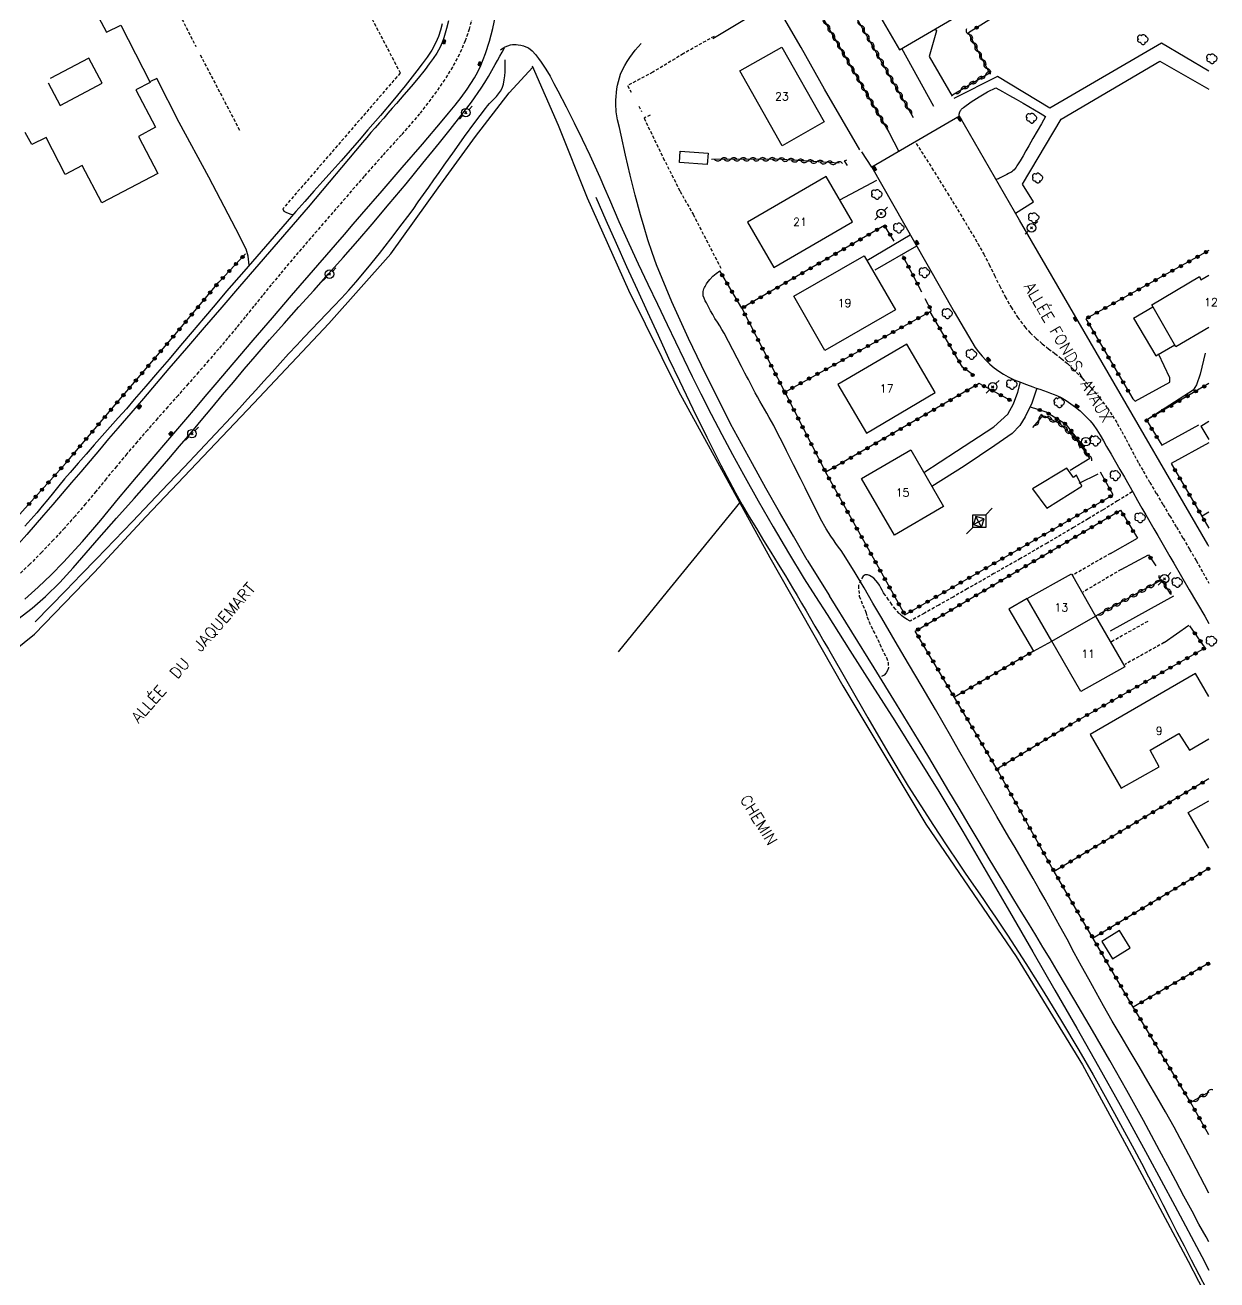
# Model space of a CAD drawing. Header units: millimetres. Extents: x 146997 to 148001, y 141998 to 143001.
# Drawn here: x 147815.1 to 148001.2, y 142335.2 to 142531.2 of the extents above; entities that cross this region are included whole.
import ezdxf
from ezdxf.enums import TextEntityAlignment as Align

# ---------------------------------------------------------------- set-up
doc = ezdxf.new("R2010")
doc.units = ezdxf.units.MM
doc.linetypes.add('DASHED', pattern=[0.75, 0.5, -0.25])
doc.layers.get('0').update_dxf_attribs({"linetype": 'CONTINUOUS'})
for name, color, linetype in [('W0001', 6, 'DASHED'), ('W0008', 7, 'CONTINUOUS'), ('W0014', 7, 'CONTINUOUS'), ('W0017', 7, 'CONTINUOUS'), ('W0070', 7, 'DASHED'), ('W0071', 7, 'CONTINUOUS'), ('W0101', 7, 'CONTINUOUS'), ('W0104', 1, 'CONTINUOUS'), ('W0112', 1, 'DASHED'), ('W0211', 2, 'CONTINUOUS'), ('W0300', 7, 'CONTINUOUS'), ('W0310', 3, 'CONTINUOUS'), ('W0323', 7, 'CONTINUOUS'), ('W0330', 7, 'CONTINUOUS'), ('W0333', 7, 'CONTINUOUS'), ('W0401', 7, 'CONTINUOUS'), ('W0473', 7, 'CONTINUOUS'), ('W0600', 7, 'CONTINUOUS'), ('W0989', 7, 'CONTINUOUS'), ('W0991', 7, 'CONTINUOUS'), ('W1102', 7, 'CONTINUOUS')]:
    doc.layers.add(name, color=color, linetype=linetype)
doc.styles.get("Standard").update_dxf_attribs({"font": 'romans.shx', "width": 0.85})

# ---------------------------------------------------------------- blocks, each defined once
blk = doc.blocks.new('T600')
for p, q in [((0.999999, 0.999999), (1.999998, 1.999998)), ((-0.999999, 0.999999), (0.999999, 0.999999)), ((-0.999999, -0.999999), (-0.999999, 0.999999)), ((0.999999, 0.999999), (0.999999, -0.999999)), ((-0.999999, -0.999999), (-1.999998, -1.999998)), ((0.999999, -0.999999), (-0.999999, -0.999999))]:
    blk.add_line(p, q)
blk = doc.blocks.new('T473')
for p, q in [((-0.166667, 0.166667), (0.166667, -0.166667)), ((-0.166667, -0.166667), (0.166667, 0.166667)), ((0.500001, 0.500001), (1.000002, 1.000002)), ((-1.000002, -1.000002), (-0.500001, -0.500001))]:
    blk.add_line(p, q)
blk.add_ellipse((0, 0), major_axis=(0.471405, 0.471405), ratio=1, start_param=5.4977871438, end_param=11.780972451)
blk = doc.blocks.new('T401')
for p, q in [((-0.3, 0.3), (0, 0.3)), ((-0.3, -0.25), (-0.3, 0.3)), ((-0.3, 0.15), (0, 0.15)), ((-0.3, 0), (0, 0)), ((0, 0.3), (0, -0.25)), ((-0.3, -0.15), (0, -0.15)), ((-0.3, -0.25), (-0.3, -0.3)), ((-0.3, -0.3), (0, -0.3)), ((0, -0.3), (0, -0.25))]:
    blk.add_line(p, q)
blk = doc.blocks.new('T300')
for p, q in [((-0.8, 0.51), (-0.86, 0.34)), ((-0.86, 0.34), (-0.86, 0.17)), ((-0.86, 0.17), (-0.74, 0.06)), ((-0.69, 0.63), (-0.8, 0.51)), ((-0.8, -0.06), (-0.74, 0.06)), ((-0.74, 0.06), (-0.69, 0.11)), ((-0.57, 0.69), (-0.69, 0.63)), ((-0.46, 0.69), (-0.57, 0.69)), ((-0.29, 0.63), (-0.46, 0.69)), ((-0.29, 0.63), (-0.17, 0.74)), ((-0.23, 0.57), (-0.29, 0.63)), ((-0.17, 0.74), (-0.06, 0.8)), ((-0.06, 0.8), (0.06, 0.8)), ((0.06, 0.8), (0.23, 0.74)), ((0.23, 0.74), (0.34, 0.63)), ((0.34, 0.63), (0.4, 0.51)), ((0.46, 0.46), (0.34, 0.46)), ((0.4, 0.51), (0.4, 0.46)), ((0.57, 0.4), (0.46, 0.46)), ((0.57, 0.4), (0.69, 0.29)), ((0.69, 0.29), (0.74, 0.17)), ((0.74, 0.06), (0.69, -0.17)), ((0.74, 0.17), (0.74, 0.06)), ((-0.8, -0.17), (-0.8, -0.06)), ((-0.8, -0.23), (-0.8, -0.17)), ((-0.74, -0.34), (-0.8, -0.23)), ((-0.69, -0.4), (-0.74, -0.34)), ((-0.51, -0.46), (-0.69, -0.4)), ((-0.4, -0.46), (-0.51, -0.46)), ((-0.4, -0.46), (-0.34, -0.46)), ((-0.34, -0.46), (-0.34, -0.4)), ((-0.34, -0.51), (-0.34, -0.46)), ((-0.29, -0.63), (-0.34, -0.51)), ((-0.17, -0.74), (-0.29, -0.63)), ((-0.06, -0.8), (-0.17, -0.74)), ((0.06, -0.8), (-0.06, -0.8)), ((0.17, -0.74), (0.06, -0.8)), ((0.23, -0.69), (0.17, -0.74)), ((0.29, -0.46), (0.23, -0.46)), ((0.29, -0.63), (0.23, -0.69)), ((0.46, -0.4), (0.29, -0.46)), ((0.34, -0.51), (0.29, -0.63)), ((0.34, -0.51), (0.34, -0.46)), ((0.57, -0.34), (0.46, -0.4)), ((0.63, -0.29), (0.57, -0.34)), ((0.69, -0.17), (0.63, -0.29))]:
    blk.add_line(p, q)
blk = doc.blocks.new('t323o')
at = {"color": 0, "linetype": 'Continuous'}
for radius in [0.25, 0.15]:
    blk.add_circle((0, 0), radius, dxfattribs=at)
blk = doc.blocks.new('t310o')
at = {"color": 0, "linetype": 'Continuous'}
for centre, start, end in [((-0.5, 0.38), 216.8699, 323.1304), ((0.5, -0.37), 36.8699, 143.1303)]:
    blk.add_arc(centre, 0.625, start, end, dxfattribs=at)

msp = doc.modelspace()

# ---------------------------------------------------------------- linework, layer by layer
at = {"layer": 'W0001'}
for points in [[(147884.94, 142532.48), (147884.46, 142530.6), (147883.84, 142528.77), (147882.92, 142526.67), (147881.84, 142524.66), (147880.63, 142522.72), (147879.35, 142520.84), (147876.71, 142517.37), (147873.86, 142514.07), (147870.92, 142510.85), (147868.05, 142507.6), (147866.58, 142505.9), (147865.11, 142504.2), (147863.64, 142502.5), (147862.16, 142500.8), (147860.69, 142499.1), (147859.22, 142497.4), (147857.76, 142495.69), (147856.31, 142493.98), (147854.93, 142492.32), (147853.55, 142490.66), (147852.19, 142488.98), (147850.83, 142487.31), (147849.47, 142485.64), (147848.1, 142483.97), (147846.72, 142482.3), (147845.33, 142480.65), (147843.76, 142478.82), (147842.18, 142477), (147840.58, 142475.19), (147838.98, 142473.38), (147837.38, 142471.58), (147835.78, 142469.77), (147834.19, 142467.96), (147832.6, 142466.14), (147830.97, 142464.22), (147829.35, 142462.28), (147827.75, 142460.33), (147826.15, 142458.38), (147824.54, 142456.44), (147822.9, 142454.52), (147821.23, 142452.63), (147819.51, 142450.78), (147817.68, 142448.86), (147815.82, 142446.98), (147813.87, 142445.17)], [(147954.27, 142512.75), (147956.74, 142508.87), (147959.17, 142504.96), (147961.57, 142501.03), (147963.92, 142497.08), (147964.83, 142495.45), (147965.68, 142493.8), (147966.5, 142492.12), (147967.32, 142490.45), (147968.18, 142488.78), (147969.1, 142487.15), (147970.12, 142485.57), (147971.25, 142484.06), (147972.09, 142483.12), (147973, 142482.25), (147973.97, 142481.43), (147974.96, 142480.66), (147975.95, 142479.91), (147976.93, 142479.14), (147977.89, 142478.33), (147978.81, 142477.48), (147980.23, 142476.03), (147981.61, 142474.53), (147982.93, 142472.98), (147984.15, 142471.35), (147984.95, 142470.18), (147985.69, 142468.97), (147986.39, 142467.75), (147987.06, 142466.5), (147987.71, 142465.25), (147988.37, 142464), (147989.04, 142462.76), (147989.73, 142461.53), (147990.76, 142459.78), (147991.79, 142458.03), (147992.83, 142456.29), (147993.88, 142454.55), (147994.92, 142452.8), (147995.96, 142451.06), (147996.99, 142449.31), (147998.01, 142447.55), (147999.08, 142445.66), (148000, 142444.02)]]:
    msp.add_lwpolyline(points, dxfattribs=at)
at = {"layer": 'W0008'}
for points in [[(147815.07, 142441.55), (147817.15, 142443.41), (147819.15, 142445.35), (147821.1, 142447.33), (147824.06, 142450.54), (147826.9, 142453.87), (147829.67, 142457.24), (147832.48, 142460.58), (147834.02, 142462.38), (147835.56, 142464.18), (147837.09, 142465.98), (147838.63, 142467.79), (147840.17, 142469.59), (147841.7, 142471.4), (147843.24, 142473.2), (147844.78, 142475), (147847.75, 142478.5), (147850.73, 142481.99), (147853.71, 142485.48), (147856.7, 142488.97), (147858.08, 142490.56), (147859.45, 142492.15), (147860.83, 142493.74), (147862.2, 142495.33), (147863.58, 142496.92), (147864.96, 142498.51), (147866.34, 142500.1), (147867.71, 142501.69), (147870.86, 142505.33), (147874.01, 142508.96), (147877.15, 142512.6), (147880.24, 142516.29), (147881.24, 142517.49), (147882.24, 142518.7), (147883.22, 142519.93), (147884.14, 142521.2), (147884.73, 142522.1), (147885.3, 142523.01), (147885.82, 142523.95), (147886.29, 142524.92), (147887.02, 142526.81), (147887.64, 142528.74), (147888.16, 142530.7), (147888.59, 142532.67)], [(148000, 142449.78), (147999.82, 142450.09), (147983.33, 142478.53), (147970.4, 142500.76), (147961.02, 142517), (147947.37, 142509.02)], [(147947.37, 142509.02), (147953.99, 142497.29), (147960.2, 142486.41), (147963.49, 142480.87)], [(147963.49, 142480.87), (147964, 142480.16), (147964.56, 142479.49), (147965.15, 142478.86), (147965.78, 142478.26), (147966.46, 142477.69), (147967.16, 142477.17), (147967.9, 142476.69), (147968.66, 142476.25), (147969.59, 142475.81), (147970.56, 142475.43), (147971.53, 142475.09), (147972.49, 142474.73), (147973.04, 142474.52), (147973.6, 142474.33), (147974.16, 142474.13), (147974.72, 142473.94), (147975.27, 142473.74), (147975.82, 142473.52), (147976.37, 142473.28), (147976.9, 142473.02), (147977.69, 142472.56), (147978.45, 142472.06), (147979.18, 142471.52), (147979.89, 142470.94), (147980.43, 142470.45), (147980.95, 142469.93), (147981.44, 142469.39), (147981.9, 142468.82), (147982.48, 142468), (147983.01, 142467.14), (147983.51, 142466.27), (147984.01, 142465.4), (147984.72, 142464.2), (147985.41, 142463), (147986.1, 142461.8), (147986.79, 142460.59), (147987.47, 142459.39), (147988.16, 142458.18), (147988.84, 142456.97), (147989.53, 142455.77), (147990.16, 142454.69), (147990.78, 142453.61), (147991.41, 142452.53), (147992.04, 142451.46), (147992.66, 142450.38), (147993.29, 142449.3), (147993.92, 142448.22), (147994.54, 142447.14), (147996.94, 142443.01), (147999.34, 142438.88), (148000, 142437.75)]]:
    msp.add_lwpolyline(points, dxfattribs=at)
at = {"layer": 'W0014'}
for points in [[(147880.26, 142531.44), (147880, 142530.44), (147879.68, 142529.45), (147879.27, 142528.5), (147878.63, 142527.33), (147877.89, 142526.22), (147877.1, 142525.16), (147876.3, 142524.1), (147874.45, 142521.73), (147872.54, 142519.41), (147870.59, 142517.12), (147868.64, 142514.84), (147867.25, 142513.23), (147865.85, 142511.63), (147864.44, 142510.03), (147863.03, 142508.44), (147861.61, 142506.85), (147860.2, 142505.27), (147858.78, 142503.67), (147857.38, 142502.08), (147854.67, 142498.97), (147851.96, 142495.87), (147849.26, 142492.75), (147846.57, 142489.63), (147844.76, 142487.52), (147842.96, 142485.41), (147841.16, 142483.29), (147839.37, 142481.17), (147837.57, 142479.05), (147835.77, 142476.94), (147833.97, 142474.83), (147832.15, 142472.72), (147830.91, 142471.29), (147829.65, 142469.87), (147828.39, 142468.46), (147827.13, 142467.04), (147825.87, 142465.63), (147824.62, 142464.21), (147823.37, 142462.78), (147822.12, 142461.35), (147821.24, 142460.31), (147820.37, 142459.24), (147819.51, 142458.18), (147818.65, 142457.11), (147817.78, 142456.05), (147816.9, 142455), (147815.99, 142453.97), (147815.05, 142452.96)], [(147881.22, 142531.91), (147880.89, 142530.71), (147880.69, 142529.97), (147880.48, 142529.23), (147880.23, 142528.49), (147879.92, 142527.78), (147879.41, 142526.86), (147878.83, 142525.99), (147878.2, 142525.15), (147877.57, 142524.31), (147876.49, 142522.95), (147875.37, 142521.62), (147874.23, 142520.31), (147873.09, 142518.99), (147872.43, 142518.23), (147871.77, 142517.46), (147871.11, 142516.7), (147870.44, 142515.94), (147869.78, 142515.18), (147869.11, 142514.42), (147868.45, 142513.66), (147867.79, 142512.89)], [(147950.02, 142514.48), (147951.58, 142511.48)], [(147867.79, 142512.89), (147859.28, 142502.79), (147848.57, 142490.38)], [(147848.57, 142490.38), (147845.81, 142487.17), (147843.05, 142483.97), (147840.3, 142480.76), (147837.54, 142477.55), (147835.55, 142475.23), (147833.57, 142472.91), (147831.58, 142470.59), (147829.59, 142468.27), (147828.14, 142466.56), (147826.69, 142464.86), (147825.24, 142463.15), (147823.79, 142461.44), (147822.34, 142459.74), (147820.88, 142458.04), (147819.42, 142456.34), (147817.95, 142454.65), (147816.66, 142453.15), (147815.37, 142451.64), (147814.05, 142450.16)]]:
    msp.add_lwpolyline(points, dxfattribs=at)
at = {"layer": 'W0017'}
for points in [[(147957.25, 142530.61), (147957.45, 142530.32), (147956.3, 142526.34), (147959.88, 142520.13)], [(147957.05, 142518.52), (147952.03, 142527.58)], [(147850.11, 142493.72), (147849.95, 142495.13), (147849.61, 142496.2), (147848.01, 142499.41), (147843.77, 142507.45), (147839.18, 142516), (147835.64, 142522.89), (147834.7, 142522.39)], [(147947.37, 142509.02), (147945.81, 142511.42)], [(147942.37, 142503.9), (147948.15, 142507.01)], [(147855.34, 142502.52), (147855.52, 142502.17), (147855.81, 142502), (147856.46, 142501.72), (147856.96, 142501.6)], [(147946.59, 142494.46), (147953.32, 142498.48)], [(147954.33, 142496.68), (147947.8, 142492.95)], [(147988.12, 142472.83), (147988.49, 142472.45), (147993.9, 142475.46), (147993.87, 142476.1), (147992.11, 142479.85)], [(147999.4, 142479.96), (147998.65, 142476.67), (147998.04, 142475.03), (147997.55, 142474.18)], [(147955.47, 142461.31), (147960.57, 142464.65), (147966.42, 142468.48), (147968.57, 142470.46), (147969.46, 142472.06), (147970.15, 142473.87), (147970.57, 142475.49)], [(147973.13, 142474.48), (147972.34, 142472.17), (147971.32, 142470.03), (147970.47, 142468.67), (147969.26, 142467.43), (147966.58, 142465.55), (147961.76, 142462.33), (147956.72, 142459.15)], [(147997.55, 142474.18), (147990.25, 142469.48)], [(147992.62, 142465.61), (147998.41, 142468.75)], [(148000, 142465.98), (147994.11, 142462.73)], [(147981.41, 142463.49), (147978.35, 142461.66)], [(147979.75, 142459.64), (147982.68, 142461.12)], [(147984.64, 142448.69), (147988.82, 142451.04)], [(147986.27, 142446.16), (147990.55, 142448.47)], [(147984.63, 142436.61), (147994.54, 142442.08)], [(147993.01, 142434.76), (147996.86, 142437.48)]]:
    msp.add_lwpolyline(points, dxfattribs=at)
at = {"layer": 'W0070'}
for points in [[(147988.02, 142458.3), (147985.74, 142456.89), (147983.46, 142455.49), (147981.16, 142454.1), (147978.86, 142452.73), (147974.73, 142450.3), (147970.58, 142447.9), (147966.42, 142445.52), (147962.26, 142443.14), (147960.03, 142441.87), (147957.79, 142440.61), (147955.55, 142439.35), (147953.31, 142438.1)], [(147953.31, 142438.1), (147952.86, 142438.35), (147952.43, 142438.64), (147952.03, 142438.95), (147951.64, 142439.3), (147951.03, 142439.96), (147950.48, 142440.69), (147949.96, 142441.43), (147949.43, 142442.16), (147949.17, 142442.53), (147948.95, 142442.92), (147948.74, 142443.31), (147948.52, 142443.7), (147948.27, 142444.1), (147947.98, 142444.47), (147947.64, 142444.8), (147947.24, 142445.07), (147946.98, 142445.21), (147946.67, 142445.32), (147946.3, 142445.33), (147945.97, 142445.14), (147945.24, 142443.65), (147945.38, 142441.98), (147945.96, 142440.59), (147946.41, 142439.48), (147946.64, 142438.73), (147946.91, 142438.01), (147947.23, 142437.29), (147947.57, 142436.6), (147947.93, 142435.91), (147948.28, 142435.22), (147948.61, 142434.52), (147948.91, 142433.81), (147949.23, 142433.14), (147949.62, 142432.44), (147949.9, 142431.65), (147949.94, 142430.83), (147949.81, 142430.39), (147949.58, 142430), (147949.26, 142429.67), (147948.88, 142429.43)]]:
    msp.add_lwpolyline(points, dxfattribs=at)
at = {"layer": 'W0071'}
for points in [[(147889.33, 142527.36), (147889.69, 142527.62), (147890.07, 142527.83), (147890.48, 142528), (147890.9, 142528.13), (147891.2, 142528.18), (147891.51, 142528.19), (147891.81, 142528.17), (147892.11, 142528.14), (147892.52, 142528.07), (147892.92, 142527.98), (147893.32, 142527.85), (147893.7, 142527.66), (147894.3, 142527.18), (147894.82, 142526.62), (147895.28, 142526.02), (147895.71, 142525.41), (147896.43, 142524.34), (147897.08, 142523.23), (147897.69, 142522.09), (147898.29, 142520.96), (147899.6, 142518.47), (147900.86, 142515.96), (147902.09, 142513.43), (147903.29, 142510.9), (147904.08, 142509.18), (147904.85, 142507.46), (147905.61, 142505.73), (147906.36, 142504), (147907.1, 142502.27), (147907.85, 142500.54), (147908.61, 142498.81), (147909.39, 142497.09), (147910.86, 142493.93), (147912.36, 142490.77), (147913.87, 142487.62), (147915.38, 142484.47), (147916.68, 142481.75), (147917.97, 142479.02), (147919.28, 142476.3), (147920.62, 142473.6), (147922.25, 142470.43), (147923.9, 142467.28), (147925.58, 142464.14), (147927.3, 142461.02), (147929.6, 142456.92), (147931.95, 142452.83), (147934.34, 142448.77), (147936.77, 142444.73)], [(147937.27, 142447.62), (147935.09, 142451.36), (147932.93, 142455.12), (147930.8, 142458.89), (147928.69, 142462.67), (147927.55, 142464.75), (147926.41, 142466.83), (147925.29, 142468.92), (147924.21, 142471.04), (147921.43, 142476.65), (147918.71, 142482.28), (147916.11, 142487.99), (147913.72, 142493.78), (147913.01, 142495.71), (147912.38, 142497.66), (147911.79, 142499.63), (147911.22, 142501.6), (147910.38, 142504.68), (147909.59, 142507.78), (147908.85, 142510.89), (147908.18, 142514.01), (147907.91, 142515.22), (147907.64, 142516.43), (147907.43, 142517.66), (147907.35, 142518.9), (147907.36, 142519.49), (147907.4, 142520.08), (147907.45, 142520.67), (147907.54, 142521.25), (147907.64, 142521.83), (147907.78, 142522.41), (147907.93, 142522.97), (147908.11, 142523.54), (147908.4, 142524.23), (147908.75, 142524.9), (147909.14, 142525.54), (147909.55, 142526.16), (147909.96, 142526.74), (147910.39, 142527.3), (147910.84, 142527.84), (147911.31, 142528.37)], [(148000, 142524.02), (147992.58, 142528.38), (147975.16, 142518.26), (147966.98, 142523.22), (147960.14, 142519.78)], [(147969.77, 142501.85), (147972.58, 142503.61), (147970.9, 142506.38), (147976.9, 142516.51), (147992.33, 142525.57), (148000, 142521.19)], [(147961.02, 142517.01), (147961, 142517.07), (147960.99, 142517.13), (147960.98, 142517.19), (147960.99, 142517.25), (147960.99, 142517.31), (147961, 142517.37), (147961.02, 142517.43), (147961.04, 142517.49), (147961.06, 142517.55), (147961.08, 142517.6), (147961.1, 142517.66), (147961.12, 142517.71), (147961.16, 142517.79), (147961.2, 142517.86), (147961.24, 142517.94), (147961.29, 142518), (147961.37, 142518.1), (147961.46, 142518.19), (147961.56, 142518.27), (147961.65, 142518.35), (147962.86, 142519.22), (147964.1, 142520.03), (147965.39, 142520.78), (147966.71, 142521.45)], [(147966.71, 142521.45), (147967.78, 142520.85), (147968.84, 142520.25), (147969.91, 142519.64), (147970.97, 142519.03), (147971.85, 142518.51), (147972.73, 142518), (147973.62, 142517.47), (147974.49, 142516.95)], [(147974.49, 142516.95), (147973.84, 142515.8), (147973.18, 142514.66), (147972.52, 142513.52), (147971.85, 142512.37), (147971.41, 142511.58), (147970.97, 142510.79), (147970.51, 142510), (147970.02, 142509.23), (147969.88, 142509.03), (147969.73, 142508.82), (147969.57, 142508.62), (147969.39, 142508.45), (147969.23, 142508.32), (147969.06, 142508.22), (147968.89, 142508.13), (147968.71, 142508.03), (147968.41, 142507.87), (147968.11, 142507.71), (147967.8, 142507.56), (147967.49, 142507.4), (147967.31, 142507.32), (147967.13, 142507.23), (147966.95, 142507.14), (147966.77, 142507.05)], [(147937.27, 142447.62), (147940.73, 142442.03)], [(147936.77, 142444.73), (147938.56, 142441.93), (147940.35, 142439.12), (147942.13, 142436.32), (147943.92, 142433.51), (147947.42, 142428.02), (147950.92, 142422.53), (147954.4, 142417.02), (147957.83, 142411.47), (147961.56, 142405.25), (147965.23, 142398.99), (147968.86, 142392.72), (147972.48, 142386.43), (147975.93, 142380.47), (147979.36, 142374.5), (147982.77, 142368.51), (147986.13, 142362.5), (147990.43, 142354.64), (147994.68, 142346.76), (147998.88, 142338.85), (148000, 142336.72)], [(148000, 142341.1), (147999.55, 142341.9), (147998.45, 142343.9), (147997.36, 142345.91), (147996.09, 142348.27), (147994.82, 142350.64), (147993.56, 142353), (147992.3, 142355.37), (147991.03, 142357.73), (147989.76, 142360.09), (147988.47, 142362.44), (147987.17, 142364.79), (147984.51, 142369.48), (147981.81, 142374.16), (147979.08, 142378.82), (147976.32, 142383.46), (147975.21, 142385.33), (147974.08, 142387.18), (147972.95, 142389.04), (147971.81, 142390.89), (147970.67, 142392.74), (147969.54, 142394.59), (147968.41, 142396.45), (147967.28, 142398.31), (147965.69, 142400.95), (147964.11, 142403.6), (147962.54, 142406.25), (147960.97, 142408.9), (147959.39, 142411.55), (147957.82, 142414.2), (147956.23, 142416.85), (147954.64, 142419.48), (147951.19, 142425.14), (147947.72, 142430.78), (147944.24, 142436.41), (147940.73, 142442.03)]]:
    msp.add_lwpolyline(points, dxfattribs=at)
at = {"layer": 'W0101'}
for points in [[(147951.65, 142527.36), (147961.66, 142533.17), (147957.31, 142540.66), (147947.3, 142534.84)], [(147933.27, 142527.79), (147939.89, 142516.09), (147933.34, 142512.38), (147926.71, 142524.08)], [(147940.23, 142507.59), (147927.92, 142500.46), (147932.04, 142493.34), (147944.35, 142500.48)], [(147935.14, 142488.86), (147946.16, 142495.2), (147951.03, 142486.74), (147940.01, 142480.4)], [(147952.79, 142481.4), (147942.06, 142475.09), (147946.53, 142467.49), (147957.26, 142473.8)], [(147953.42, 142464.84), (147958.55, 142456), (147950.87, 142451.55), (147945.74, 142460.38)]]:
    msp.add_lwpolyline(points, close=True, dxfattribs=at)
for points in [[(147824.91, 142535.64), (147827.78, 142530.1), (147830.03, 142531.21), (147834.63, 142522.28), (147832.39, 142521.11), (147835.48, 142515.27), (147832.78, 142513.82), (147835.84, 142508.03), (147827.05, 142503.44), (147823.99, 142509.3), (147821.33, 142507.87), (147818.36, 142513.69), (147816.12, 142512.56), (147815.1, 142514.46)], [(147818.68, 142522.18), (147820.55, 142518.65), (147827.11, 142522.15), (147825.07, 142526.04), (147819.01, 142522.88)], [(148000, 142484), (147994.85, 142480.95), (147991.07, 142487.5), (147998.51, 142491.93), (147998.74, 142491.41), (148000, 142492.14)], [(147975.45, 142434.97), (147971.62, 142441.64), (147978.52, 142445.5)], [(147978.52, 142445.5), (147982.29, 142438.87)], [(147982.29, 142438.87), (147986.84, 142430.96), (147980.01, 142427.1), (147975.45, 142434.97)], [(147997.89, 142429.92), (147981.44, 142420.39), (147986.28, 142411.98), (147992.23, 142415.35), (147990.82, 142417.94), (147995.31, 142420.57), (147996.97, 142417.92), (148000, 142419.73)], [(148000, 142426.34), (147997.89, 142429.92)], [(148000, 142402.62), (147996.76, 142408.18), (148000, 142410.05)]]:
    msp.add_lwpolyline(points, dxfattribs=at)
at = {"layer": 'W0104'}
for points in [[(147921.64, 142509.42), (147917.3, 142509.75), (147917.43, 142511.53), (147921.78, 142511.2)], [(147974.7, 142455.75), (147980.13, 142459.18), (147979.3, 142460.92), (147978.85, 142460.55), (147977.79, 142461.99), (147972.44, 142458.76)], [(147986.04, 142389.75), (147983.27, 142388.04), (147984.94, 142385.34), (147987.71, 142387.05)]]:
    msp.add_lwpolyline(points, close=True, dxfattribs=at)
for points in [[(147988.21, 142485.46), (147991.25, 142487.19)], [(147988.21, 142485.46), (147991.7, 142479.55), (147994.67, 142481.26)], [(147998.74, 142468.58), (148000, 142469.32)], [(147998.74, 142468.58), (148000, 142466.5)], [(147971.62, 142441.64), (147968.75, 142439.95), (147972.6, 142433.39), (147975.45, 142434.97)]]:
    msp.add_lwpolyline(points, dxfattribs=at)
at = {"layer": 'W0112'}
for points in [[(147858.14, 142553.7), (147866.16, 142538.16), (147873.68, 142523.74), (147855.34, 142502.52)], [(147832.73, 142545.51), (147841.78, 142527.88)], [(147922.71, 142529.47), (147917.89, 142526.76), (147913.13, 142523.86), (147909.19, 142521.77), (147909.78, 142520.76)], [(147842.44, 142526.58), (147848.63, 142514.73)], [(147910.95, 142518.56), (147911.39, 142517.73)], [(147912.73, 142517.17), (147911.77, 142516.66), (147914.76, 142510.49), (147917.39, 142505.27), (147919.42, 142501.67), (147923.79, 142493.19)], [(147984.64, 142448.69), (147978.64, 142445.23)], [(147986.27, 142446.16), (147980.34, 142442.65)], [(147990.45, 142438.07), (147984.75, 142434.87)], [(147993.01, 142434.76), (147986.9, 142431.34)]]:
    msp.add_lwpolyline(points, dxfattribs=at)
at = {"layer": 'W0211'}
for points in [[(147816.65, 142437.99), (147819.05, 142440.45), (147821.44, 142442.91), (147823.83, 142445.37), (147826.22, 142447.84), (147829.04, 142450.76), (147831.85, 142453.68), (147834.65, 142456.61), (147837.45, 142459.55), (147839.92, 142462.14), (147842.38, 142464.74), (147844.84, 142467.35), (147847.28, 142469.97), (147848.57, 142471.37), (147849.85, 142472.78), (147851.13, 142474.19), (147852.4, 142475.6), (147853.67, 142477.02), (147854.95, 142478.43), (147856.23, 142479.84), (147857.52, 142481.24), (147858.67, 142482.47), (147859.83, 142483.69), (147861, 142484.9), (147862.17, 142486.11), (147863.33, 142487.32), (147864.49, 142488.55), (147865.63, 142489.79), (147866.74, 142491.05), (147868.62, 142493.28), (147870.45, 142495.55), (147872.24, 142497.85), (147874.01, 142500.17), (147874.85, 142501.3), (147875.68, 142502.44), (147876.5, 142503.59), (147877.32, 142504.74), (147878.13, 142505.89), (147878.94, 142507.05), (147879.75, 142508.2), (147880.57, 142509.35), (147882.16, 142511.57), (147883.74, 142513.8), (147885.33, 142516.01), (147886.98, 142518.2), (147887.3, 142518.59), (147887.65, 142518.97), (147888.01, 142519.33), (147888.37, 142519.7), (147888.72, 142520.08), (147889.05, 142520.48), (147889.35, 142520.92), (147889.6, 142521.38), (147889.82, 142522), (147889.94, 142522.65), (147890, 142523.3), (147890.05, 142523.94), (147890.08, 142524.4), (147890.09, 142524.87), (147890.09, 142525.34), (147890.06, 142525.8)], [(147904.22, 142504.36), (147905.82, 142500.75), (147907.43, 142497.14), (147909.05, 142493.53), (147910.68, 142489.93), (147912.31, 142486.36), (147913.95, 142482.78), (147915.61, 142479.21), (147917.3, 142475.66), (147919.41, 142471.26), (147921.55, 142466.85), (147923.74, 142462.48), (147926.04, 142458.16), (147927.1, 142456.27), (147928.19, 142454.4), (147929.31, 142452.55), (147930.45, 142450.7), (147931.59, 142448.86), (147932.73, 142447.02), (147933.86, 142445.18), (147934.97, 142443.32), (147935.67, 142442.12), (147936.38, 142440.92), (147937.08, 142439.72), (147937.77, 142438.52), (147938.47, 142437.31), (147939.17, 142436.11), (147939.86, 142434.91), (147940.56, 142433.7), (147943.66, 142428.35), (147946.73, 142422.98), (147949.85, 142417.62), (147953.04, 142412.32), (147954.98, 142409.24), (147956.97, 142406.19), (147958.98, 142403.15), (147961, 142400.12), (147961.94, 142398.73), (147962.88, 142397.35), (147963.83, 142395.97), (147964.79, 142394.59), (147965.74, 142393.21), (147966.68, 142391.83), (147967.62, 142390.44), (147968.54, 142389.04), (147971.4, 142384.59), (147974.22, 142380.11), (147976.99, 142375.6), (147979.7, 142371.05), (147981.92, 142367.22), (147984.08, 142363.35), (147986.21, 142359.47), (147988.32, 142355.57), (147989.46, 142353.42), (147990.58, 142351.28), (147991.7, 142349.12), (147992.81, 142346.96), (147993.91, 142344.8), (147995.01, 142342.64), (147996.12, 142340.49), (147997.23, 142338.33), (147998.43, 142336.03), (147999.63, 142333.73)], [(148000, 142348.71), (147997.34, 142353.84), (147994.56, 142359.02), (147993.22, 142361.42), (147991.86, 142363.8), (147990.48, 142366.17), (147989.09, 142368.53), (147987.69, 142370.88), (147986.29, 142373.24), (147984.91, 142375.61), (147983.55, 142377.99), (147982.39, 142380.06), (147981.24, 142382.14), (147980.11, 142384.22), (147978.97, 142386.3), (147977.84, 142388.39), (147976.71, 142390.47), (147975.56, 142392.55), (147974.4, 142394.62), (147973.47, 142396.25), (147972.54, 142397.87), (147971.6, 142399.49), (147970.66, 142401.1), (147969.71, 142402.72), (147968.77, 142404.33), (147967.82, 142405.95), (147966.89, 142407.57), (147965.68, 142409.65), (147964.48, 142411.74), (147963.28, 142413.84), (147962.09, 142415.93), (147960.89, 142418.02), (147959.69, 142420.11), (147958.48, 142422.2), (147957.28, 142424.29), (147955.19, 142427.86), (147953.1, 142431.43), (147951, 142434.99), (147948.9, 142438.56), (147947.52, 142440.92), (147946.14, 142443.29), (147944.75, 142445.65), (147943.31, 142447.98), (147942.93, 142448.55), (147942.54, 142449.12), (147942.15, 142449.68), (147941.75, 142450.25), (147941.35, 142450.81), (147940.96, 142451.38), (147940.58, 142451.95), (147940.22, 142452.54), (147939.35, 142454.1), (147938.53, 142455.7), (147937.74, 142457.31), (147936.94, 142458.92), (147936.57, 142459.64), (147936.21, 142460.37), (147935.85, 142461.09), (147935.48, 142461.82), (147935.12, 142462.54), (147934.76, 142463.27), (147934.4, 142463.99), (147934.03, 142464.72), (147933.53, 142465.71), (147933.04, 142466.69), (147932.53, 142467.68), (147932.02, 142468.66), (147931.66, 142469.3), (147931.31, 142469.94), (147930.94, 142470.58), (147930.58, 142471.22), (147930.21, 142471.85), (147929.85, 142472.49), (147929.49, 142473.13), (147929.14, 142473.78), (147928.86, 142474.29), (147928.59, 142474.8), (147928.32, 142475.32), (147928.06, 142475.84), (147927.79, 142476.35), (147927.52, 142476.87), (147927.25, 142477.39), (147926.99, 142477.9), (147926.32, 142479.2), (147925.65, 142480.5), (147924.98, 142481.79), (147924.28, 142483.07), (147923.94, 142483.67), (147923.58, 142484.25), (147923.22, 142484.83), (147922.85, 142485.41), (147922.49, 142486), (147922.14, 142486.59), (147921.81, 142487.19), (147921.51, 142487.81), (147921.33, 142488.17), (147921.16, 142488.54), (147921.02, 142488.94), (147920.98, 142489.36), (147921, 142489.58), (147921.05, 142489.8), (147921.12, 142490.01), (147921.2, 142490.22), (147921.3, 142490.41), (147921.41, 142490.6), (147921.52, 142490.79), (147921.64, 142490.97), (147922.05, 142491.5), (147922.52, 142492), (147923.03, 142492.44), (147923.58, 142492.82)]]:
    msp.add_lwpolyline(points, dxfattribs=at)
at = {"layer": 'W0300'}
msp.add_lwpolyline([(147945.47, 142511.76), (147939.95, 142521.19), (147936.33, 142527.75), (147932.15, 142534.84), (147922.52, 142529.08)], dxfattribs=at)
at = {"layer": 'W0310'}
for points in [[(147926.5, 142555.15), (147936.3, 142538.21), (147950.02, 142514.48)], [(147964.94, 142554.01), (147965.04, 142553.85), (147940.76, 142539.83), (147953.81, 142516.81)], [(147959.96, 142520.32), (147965.73, 142523.75), (147962.45, 142530.04)], [(147942.27, 142509.64), (147932.44, 142510.28), (147922.29, 142510.24)], [(147981.18, 142463.88), (147979.73, 142465.9), (147978.41, 142467.33), (147976.73, 142468.96), (147975.4, 142469.56), (147974.44, 142470.09), (147974.07, 142470.13), (147973.7, 142469.83), (147973.13, 142469.13), (147972.46, 142468.35)], [(147994.01, 142442.38), (147992.67, 142444.54), (147982.29, 142438.87)], [(148000, 142364.51), (147997.14, 142362.88)]]:
    msp.add_lwpolyline(points, dxfattribs=at)
at = {"layer": 'W0323'}
for points in [[(147990.56, 142547.01), (147974.07, 142537.29), (147962.45, 142530.04)], [(147943.53, 142509.29), (147943.07, 142510.03), (147943.43, 142510.2)], [(147950.86, 142497.48), (147949.3, 142499.91), (147927.04, 142486.98), (147933.74, 142473.89), (147956.68, 142486.6), (147955.68, 142488.48)], [(147795.63, 142440.99), (147803.29, 142445.68), (147810.89, 142451.05), (147815.11, 142455.73), (147821.44, 142462.79), (147828.27, 142470.86), (147838.46, 142482.82), (147845.37, 142491.07), (147849.51, 142495.47)], [(147955.17, 142489.51), (147952.18, 142495.16)], [(148000, 142496.01), (147980.75, 142485.33), (147988.12, 142472.83)], [(147927.04, 142486.98), (147923.58, 142492.82)], [(147963.27, 142476.35), (147963, 142476.67), (147961.53, 142477.8), (147956.46, 142486.42)], [(147933.74, 142473.89), (147940.32, 142461.01), (147952.49, 142439.09), (147985.02, 142457.83), (147983.05, 142461.39)], [(147969.2, 142472.48), (147964.11, 142475.21), (147940.17, 142461.36)], [(148000, 142475.21), (147990.25, 142469.48), (147992.62, 142465.61)], [(147981.41, 142463.49), (147979.84, 142466.13), (147977.77, 142468.78), (147974.58, 142470.75), (147972.15, 142471.55)], [(147994.11, 142462.73), (148000, 142452.64)], [(147966.87, 142415.04), (147954.14, 142436.56), (147986.21, 142455.43), (147988.82, 142451.04)], [(147998.93, 142454.57), (148000, 142455.19)], [(147990.55, 142448.47), (147991.69, 142446.72)], [(148000, 142357.85), (147997.11, 142362.93), (147987.66, 142378.68), (147975.48, 142399.59), (147966.87, 142415.04), (147978.02, 142421.75), (147999.4, 142433.91), (147997.01, 142437.35)], [(147972.6, 142433.39), (147960.26, 142426.21)], [(148000, 142413.46), (147975.82, 142399.01)], [(148000, 142399.46), (147981.9, 142388.57)], [(148000, 142384.64), (147988.19, 142377.8)]]:
    msp.add_lwpolyline(points, dxfattribs=at)
at = {"layer": 'W0330'}
for points in [[(147727.92, 142328.26), (147736.8, 142335.53), (147743.18, 142341.43), (147749, 142349.72), (147757.7, 142363.83), (147764.61, 142375.85), (147770.3, 142385.01), (147780.6, 142400.67), (147790.96, 142415.17), (147798.19, 142421.93), (147806.8, 142428.26), (147816.56, 142436.06), (147825.95, 142445.73), (147833.95, 142454.39), (147850.84, 142472.16), (147862.54, 142484.6), (147872.22, 142495.48), (147879.63, 142505.82), (147885.43, 142513.84), (147890.72, 142520.65), (147894.39, 142524.66)], [(147894.27, 142524.86), (147898.36, 142515.61), (147902.87, 142504.23), (147909.34, 142489.81), (147917.16, 142474.05), (147931.43, 142448.03), (147942.81, 142428.01), (147955.8, 142406.38), (147969.9, 142385.72), (147980.23, 142368.77), (147987.15, 142356.12), (147996.75, 142338.12), (148000, 142331.88)], [(147907.78, 142433.3), (147914.75, 142441.88), (147926.73, 142456.61)]]:
    msp.add_lwpolyline(points, dxfattribs=at)
at = {"layer": 'W0333'}
msp.add_lwpolyline([(147813.98, 142438.41), (147816.17, 142440.13), (147818.28, 142441.95), (147820.5, 142444.12), (147822.59, 142446.43), (147824.61, 142448.78), (147826.65, 142451.11), (147829.39, 142454.18), (147832.11, 142457.26), (147834.82, 142460.35), (147837.52, 142463.45), (147839.22, 142465.44), (147840.91, 142467.44), (147842.59, 142469.44), (147844.27, 142471.45), (147845.94, 142473.46), (147847.63, 142475.46), (147849.32, 142477.46), (147851.02, 142479.44), (147853.29, 142482.04), (147855.57, 142484.63), (147857.87, 142487.21), (147860.17, 142489.78), (147862.47, 142492.36), (147864.76, 142494.94), (147867.04, 142497.53), (147869.3, 142500.14), (147871.97, 142503.29), (147874.62, 142506.45), (147877.24, 142509.64), (147879.83, 142512.85), (147881.5, 142514.94), (147883.17, 142517.04), (147884.8, 142519.17), (147886.34, 142521.36), (147886.92, 142522.26), (147887.46, 142523.19), (147887.99, 142524.13), (147888.51, 142525.07), (147888.88, 142525.72), (147889.25, 142526.37), (147889.61, 142527.02), (147889.97, 142527.67)], dxfattribs=at)
at = {"layer": 'W0600'}
msp.add_lwpolyline([(147963.6, 142454.46), (147963.21, 142453.19), (147964.48, 142452.8), (147964.87, 142454.07)], close=True, dxfattribs=at)
for points in [[(147963.21, 142453.19), (147964.87, 142454.07)], [(147964.48, 142452.8), (147963.6, 142454.46)]]:
    msp.add_lwpolyline(points, dxfattribs=at)
at = {"layer": 'W1102'}
msp.add_lwpolyline([(147975.45, 142434.97), (147982.29, 142438.87)], dxfattribs=at)

# ---------------------------------------------------------------- block references
at = {"layer": 'W0300'}
for p in [(147989.72, 142528.96), (148000.5, 142525.95), (147972.34, 142516.67), (147973.28, 142507.32), (147948.17, 142504.76), (147972.67, 142501.12), (147951.58, 142499.51), (147955.61, 142492.55), (147959.17, 142486.15), (147962.94, 142479.77), (147969.26, 142475.07), (147976.66, 142472.23), (147982.3, 142466.25), (147985.42, 142460.84), (147989.29, 142454.24), (147995.09, 142444.14), (148000.42, 142434.97)]:
    msp.add_blockref('T300', p, dxfattribs=at)
at = {"layer": 'W0310'}
for p, rotation in [((147940.26, 142531.36), 300.0409279627108), ((147945.67, 142531.16), 299.5386566929827), ((147941.01, 142530.06), 300.0409279627108), ((147946.41, 142529.86), 299.5386566929827), ((147962.59, 142529.77), 117.5880168308846), ((147941.76, 142528.77), 300.0409279627108), ((147942.51, 142527.47), 300.0409279627108), ((147947.15, 142528.55), 299.5386566929827), ((147947.89, 142527.25), 299.5386566929827), ((147963.28, 142528.44), 117.5880168308846), ((147943.26, 142526.17), 300.0409279627108), ((147948.63, 142525.94), 299.5386566929827), ((147963.97, 142527.11), 117.5880168308846), ((147964.67, 142525.78), 117.5880168308846), ((147944.02, 142524.87), 300.0409279627108), ((147944.77, 142523.57), 300.0409279627108), ((147949.37, 142524.64), 299.5386566929827), ((147950.11, 142523.33), 299.5386566929827), ((147965.36, 142524.45), 117.5880168308846), ((147945.52, 142522.27), 300.0409279627108), ((147950.85, 142522.03), 299.5386566929827), ((147962.54, 142521.85), 30.7588787495952), ((147963.82, 142522.62), 30.7588787495952), ((147965.11, 142523.39), 30.7588787495952), ((147946.27, 142520.97), 300.0409279627108), ((147947.02, 142519.68), 300.0409279627108), ((147951.59, 142520.72), 299.5386566929827), ((147952.33, 142519.42), 299.5386566929827), ((147961.25, 142521.09), 30.7588787495952), ((147947.77, 142518.38), 300.0409279627108), ((147953.07, 142518.11), 299.5386566929827), ((147948.52, 142517.08), 300.0409279627108), ((147949.27, 142515.78), 300.0409279627108), ((147931.29, 142510.27), 180.208860537193), ((147932.79, 142510.25), 176.3039329857732), ((147923.79, 142510.25), 180.208860537193), ((147925.29, 142510.25), 180.208860537193), ((147926.79, 142510.26), 180.208860537193), ((147928.29, 142510.26), 180.208860537193), ((147929.79, 142510.27), 180.208860537193), ((147934.28, 142510.16), 176.3039329857732), ((147935.78, 142510.06), 176.3039329857732), ((147937.28, 142509.96), 176.3039329857732), ((147938.77, 142509.87), 176.3039329857732), ((147940.27, 142509.77), 176.3039329857732), ((147941.77, 142509.67), 176.3039329857732), ((147973.43, 142469.49), 230.9551983326954), ((147974.63, 142469.99), 150.733002986581), ((147975.96, 142469.3), 155.7812453573786), ((147977.2, 142468.5), 135.9187340533788), ((147978.28, 142467.45), 135.9187340533788), ((147979.31, 142466.36), 132.7774489984828), ((147980.24, 142465.19), 125.6903233497605), ((147981.12, 142463.97), 125.6903233497605), ((147990.18, 142443.18), 208.6305469113663), ((147991.5, 142443.9), 208.6305469113663), ((147992.76, 142444.4), 121.6178513831449), ((147993.55, 142443.13), 121.6178513831449), ((147987.55, 142441.75), 208.6305469113663), ((147988.87, 142442.46), 208.6305469113663), ((147983.6, 142439.59), 208.6305469113663), ((147984.92, 142440.31), 208.6305469113663), ((147986.23, 142441.03), 208.6305469113663), ((147998.44, 142363.62), 209.5350216127809), ((147999.75, 142364.36), 209.5350216127809)]:
    msp.add_blockref('t310o', p, dxfattribs=dict(at, rotation=rotation))
at = {"layer": 'W0323'}
for p, rotation in [((147963.72, 142530.83), 211.9694716566236), ((147946.87, 142498.49), 210.1475303574392), ((147948.16, 142499.25), 210.1475303574392), ((147949.4, 142499.76), 122.544304687731), ((147950.21, 142498.49), 122.544304687731), ((147944.27, 142496.99), 210.1475303574392), ((147945.57, 142497.74), 210.1475303574392), ((147849.06, 142494.99), 46.69710653045865), ((147940.38, 142494.73), 210.1475303574392), ((147941.68, 142495.48), 210.1475303574392), ((147942.97, 142496.23), 210.1475303574392), ((147952.37, 142494.81), 117.8800288468773), ((147998.23, 142495.03), 209.0354819225951), ((147999.54, 142495.76), 209.0354819225951), ((147847, 142492.81), 46.69710653045865), ((147848.03, 142493.9), 46.69710653045865), ((147937.79, 142493.22), 210.1475303574392), ((147939.08, 142493.97), 210.1475303574392), ((147953.07, 142493.48), 117.8800288468773), ((147994.29, 142492.85), 209.0354819225951), ((147995.61, 142493.57), 209.0354819225951), ((147996.92, 142494.3), 209.0354819225951), ((147844.97, 142490.6), 50.09218936970407), ((147845.97, 142491.72), 46.69710653045865), ((147923.98, 142492.14), 120.5788967306814), ((147924.75, 142490.85), 120.5788967306814), ((147933.89, 142490.96), 210.1475303574392), ((147935.19, 142491.71), 210.1475303574392), ((147936.49, 142492.47), 210.1475303574392), ((147953.77, 142492.16), 117.8800288468773), ((147954.47, 142490.83), 117.8800288468773), ((147990.36, 142490.66), 209.0354819225951), ((147991.67, 142491.39), 209.0354819225951), ((147992.98, 142492.12), 209.0354819225951), ((147844.01, 142489.45), 50.09218936970407), ((147925.51, 142489.56), 120.5788967306814), ((147930, 142488.7), 210.1475303574392), ((147931.3, 142489.45), 210.1475303574392), ((147932.6, 142490.21), 210.1475303574392), ((147987.74, 142489.21), 209.0354819225951), ((147989.05, 142489.93), 209.0354819225951), ((147842.09, 142487.15), 50.09218936970407), ((147843.05, 142488.3), 50.09218936970407), ((147926.27, 142488.27), 120.5788967306814), ((147927.41, 142487.19), 210.1475303574392), ((147928.71, 142487.95), 210.1475303574392), ((147956.38, 142487.16), 118.0440216999493), ((147983.8, 142487.02), 209.0354819225951), ((147985.11, 142487.75), 209.0354819225951), ((147986.43, 142488.48), 209.0354819225951), ((147840.16, 142484.85), 50.09218936970407), ((147841.12, 142486), 50.09218936970407), ((147927.52, 142486.03), 297.1034574403972), ((147953.3, 142484.73), 28.99414114267578), ((147954.61, 142485.45), 28.99414114267578), ((147955.92, 142486.18), 28.99414114267578), ((147957.22, 142485.13), 120.4658352629006), ((147981.18, 142485.57), 209.0354819225951), ((147982.49, 142486.29), 209.0354819225951), ((147839.2, 142483.7), 50.09218936970407), ((147928.21, 142484.69), 297.1034574403972), ((147928.89, 142483.36), 297.1034574403972), ((147950.67, 142483.27), 28.99414114267578), ((147951.98, 142484), 28.99414114267578), ((147957.98, 142483.84), 120.4658352629006), ((147981.26, 142484.46), 300.545843221379), ((147982.02, 142483.17), 300.545843221379), ((147837.26, 142481.41), 49.56487135362197), ((147838.23, 142482.55), 49.56487135362197), ((147929.57, 142482.02), 297.1034574403972), ((147946.74, 142481.09), 28.99414114267578), ((147948.05, 142481.82), 28.99414114267578), ((147949.36, 142482.54), 28.99414114267578), ((147958.74, 142482.55), 120.4658352629006), ((147959.5, 142481.25), 120.4658352629006), ((147982.79, 142481.87), 300.545843221379), ((147835.32, 142479.13), 49.56487135362197), ((147836.29, 142480.27), 49.56487135362197), ((147930.26, 142480.68), 297.1034574403972), ((147930.94, 142479.35), 297.1034574403972), ((147942.8, 142478.91), 28.99414114267578), ((147944.11, 142479.64), 28.99414114267578), ((147945.42, 142480.36), 28.99414114267578), ((147960.26, 142479.96), 120.4658352629006), ((147983.55, 142480.58), 300.545843221379), ((147984.31, 142479.29), 300.545843221379), ((147834.34, 142477.98), 49.56487135362197), ((147931.62, 142478.01), 297.1034574403972), ((147940.18, 142477.45), 28.99414114267578), ((147941.49, 142478.18), 28.99414114267578), ((147961.02, 142478.67), 120.4658352629006), ((147961.92, 142477.5), 142.3202127227917), ((147985.07, 142478), 300.545843221379), ((147832.4, 142475.7), 49.56487135362197), ((147833.37, 142476.84), 49.56487135362197), ((147932.31, 142476.68), 297.1034574403972), ((147932.99, 142475.34), 297.1034574403972), ((147936.24, 142475.27), 28.99414114267578), ((147937.55, 142476), 28.99414114267578), ((147938.86, 142476.73), 28.99414114267578), ((147963.09, 142476.56), 130.0679125709675), ((147985.83, 142476.71), 300.545843221379), ((147986.6, 142475.42), 300.545843221379), ((147830.45, 142473.42), 49.56487135362197), ((147831.42, 142474.56), 49.56487135362197), ((147933.67, 142474.01), 297.1034574403972), ((147933.8, 142473.76), 297.0825885340998), ((147934.93, 142474.55), 28.99414114267578), ((147960.95, 142473.38), 210.0509362496345), ((147962.25, 142474.13), 210.0509362496345), ((147963.54, 142474.88), 210.0509362496345), ((147964.86, 142474.81), 151.8382673736434), ((147966.18, 142474.11), 151.8382673736434), ((147967.5, 142473.4), 151.8382673736434), ((147987.36, 142474.12), 300.545843221379), ((147996.68, 142473.25), 210.4185858397801), ((147997.97, 142474.01), 210.4185858397801), ((147999.27, 142474.77), 210.4185858397801), ((147828.5, 142471.13), 49.56487135362197), ((147829.48, 142472.28), 49.56487135362197), ((147934.48, 142472.43), 297.0825885340998), ((147935.16, 142471.09), 297.0825885340998), ((147957.05, 142471.13), 210.0509362496345), ((147958.35, 142471.88), 210.0509362496345), ((147959.65, 142472.63), 210.0509362496345), ((147968.82, 142472.69), 151.8382673736434), ((147973.58, 142471.08), 161.799373915822), ((147992.8, 142470.98), 210.4185858397801), ((147994.09, 142471.74), 210.4185858397801), ((147995.38, 142472.5), 210.4185858397801), ((147827.54, 142469.99), 49.7560059864846), ((147935.85, 142469.76), 297.0825885340998), ((147954.46, 142469.63), 210.0509362496345), ((147955.75, 142470.38), 210.0509362496345), ((147974.96, 142470.52), 148.3134719021093), ((147976.24, 142469.73), 148.3134719021093), ((147990.27, 142469.44), 301.4785956364196), ((147991.5, 142470.22), 210.4185858397801), ((147825.6, 142467.7), 49.7560059864846), ((147826.57, 142468.85), 49.7560059864846), ((147936.53, 142468.42), 297.0825885340998), ((147937.21, 142467.09), 297.0825885340998), ((147950.56, 142467.37), 210.0509362496345), ((147951.86, 142468.12), 210.0509362496345), ((147953.16, 142468.87), 210.0509362496345), ((147977.51, 142468.94), 148.3134719021093), ((147978.51, 142467.84), 128.0108934120419), ((147991.05, 142468.16), 301.4785956364196), ((147823.66, 142465.41), 49.7560059864846), ((147824.63, 142466.56), 49.7560059864846), ((147937.9, 142465.75), 297.0825885340998), ((147946.66, 142465.12), 210.0509362496345), ((147947.96, 142465.87), 210.0509362496345), ((147949.26, 142466.62), 210.0509362496345), ((147979.43, 142466.66), 128.0108934120419), ((147980.27, 142465.41), 120.7107613299017), ((147991.84, 142466.88), 301.4785956364196), ((147821.72, 142463.12), 49.7560059864846), ((147822.69, 142464.27), 49.7560059864846), ((147938.58, 142464.42), 297.0825885340998), ((147944.07, 142463.62), 210.0509362496345), ((147945.37, 142464.37), 210.0509362496345), ((147981.03, 142464.12), 120.7107613299017), ((147820.73, 142462), 48.15067727204832), ((147939.26, 142463.08), 297.0825885340998), ((147939.94, 142461.74), 297.0825885340998), ((147941.47, 142462.11), 210.0509362496345), ((147942.77, 142462.87), 210.0509362496345), ((147994.7, 142461.7), 300.2939402041652), ((147818.73, 142459.76), 48.15067727204832), ((147819.73, 142460.88), 48.15067727204832), ((147940.65, 142460.42), 299.0446180420197), ((147983.78, 142460.07), 118.9108412433742), ((147995.46, 142460.41), 300.2939402041652), ((147816.73, 142457.53), 48.15067727204832), ((147817.73, 142458.64), 48.15067727204832), ((147941.38, 142459.11), 299.0446180420197), ((147942.1, 142457.8), 299.0446180420197), ((147984.5, 142458.76), 118.9108412433742), ((147984.64, 142457.61), 29.94594220905764), ((147996.22, 142459.11), 300.2939402041652), ((147996.97, 142457.82), 300.2939402041652), ((147815.73, 142456.41), 48.15067727204832), ((147942.83, 142456.49), 299.0446180420197), ((147980.74, 142455.36), 29.94594220905764), ((147982.04, 142456.11), 29.94594220905764), ((147983.34, 142456.86), 29.94594220905764), ((147997.73, 142456.52), 300.2939402041652), ((147943.56, 142455.17), 299.0446180420197), ((147944.29, 142453.86), 299.0446180420197), ((147978.14, 142453.87), 29.94594220905764), ((147979.44, 142454.62), 29.94594220905764), ((147983.01, 142453.54), 30.47264829874408), ((147984.3, 142454.3), 30.47264829874408), ((147985.59, 142455.07), 30.47264829874408), ((147986.61, 142454.76), 300.7019843751266), ((147987.38, 142453.47), 300.7019843751266), ((147998.49, 142455.23), 300.2939402041652), ((147999.24, 142453.93), 300.2939402041652), ((147945.02, 142452.55), 299.0446180420197), ((147974.24, 142451.62), 29.94594220905764), ((147975.54, 142452.37), 29.94594220905764), ((147976.84, 142453.12), 29.94594220905764), ((147980.42, 142452.02), 30.47264829874408), ((147981.71, 142452.78), 30.47264829874408), ((147988.14, 142452.18), 300.7019843751266), ((147945.75, 142451.24), 299.0446180420197), ((147946.47, 142449.93), 299.0446180420197), ((147971.64, 142450.12), 29.94594220905764), ((147972.94, 142450.87), 29.94594220905764), ((147976.54, 142449.74), 30.47264829874408), ((147977.84, 142450.5), 30.47264829874408), ((147979.13, 142451.26), 30.47264829874408), ((147947.2, 142448.62), 299.0446180420197), ((147967.74, 142447.88), 29.94594220905764), ((147969.04, 142448.63), 29.94594220905764), ((147970.34, 142449.37), 29.94594220905764), ((147972.66, 142447.46), 30.47264829874408), ((147973.96, 142448.22), 30.47264829874408), ((147975.25, 142448.98), 30.47264829874408), ((147990.87, 142447.98), 302.8307713145387), ((147947.93, 142447.31), 299.0446180420197), ((147948.66, 142445.99), 299.0446180420197), ((147963.85, 142445.63), 29.94594220905764), ((147965.15, 142446.38), 29.94594220905764), ((147966.45, 142447.13), 29.94594220905764), ((147970.08, 142445.94), 30.47264829874408), ((147971.37, 142446.7), 30.47264829874408), ((147949.39, 142444.68), 299.0446180420197), ((147961.25, 142444.13), 29.94594220905764), ((147962.55, 142444.88), 29.94594220905764), ((147966.2, 142443.65), 30.47264829874408), ((147967.49, 142444.42), 30.47264829874408), ((147968.79, 142445.18), 30.47264829874408), ((147950.12, 142443.37), 299.0446180420197), ((147950.84, 142442.06), 299.0446180420197), ((147957.35, 142441.89), 29.94594220905764), ((147958.65, 142442.64), 29.94594220905764), ((147959.95, 142443.38), 29.94594220905764), ((147963.62, 142442.13), 30.47264829874408), ((147964.91, 142442.89), 30.47264829874408), ((147951.57, 142440.75), 299.0446180420197), ((147953.45, 142439.64), 29.94594220905764), ((147954.75, 142440.39), 29.94594220905764), ((147956.05, 142441.14), 29.94594220905764), ((147959.74, 142439.85), 30.47264829874408), ((147961.03, 142440.61), 30.47264829874408), ((147962.32, 142441.37), 30.47264829874408), ((147952.3, 142439.44), 299.0446180420197), ((147957.15, 142438.33), 30.47264829874408), ((147958.44, 142439.09), 30.47264829874408), ((147954.57, 142436.81), 30.47264829874408), ((147954.65, 142435.69), 120.6049625890765), ((147955.86, 142437.57), 30.47264829874408), ((147997.81, 142436.2), 124.8498501181347), ((147955.41, 142434.4), 120.6049625890765), ((147998.67, 142434.97), 124.8498501181347), ((147999.22, 142433.81), 29.62557484312682), ((147956.18, 142433.11), 120.6049625890765), ((147956.94, 142431.82), 120.6049625890765), ((147970.63, 142432.25), 210.1941775377265), ((147971.93, 142433), 210.1941775377265), ((147996.61, 142432.32), 29.62557484312682), ((147997.91, 142433.06), 29.62557484312682), ((147957.7, 142430.53), 120.6049625890765), ((147966.74, 142429.98), 210.1941775377265), ((147968.04, 142430.74), 210.1941775377265), ((147969.33, 142431.49), 210.1941775377265), ((147992.7, 142430.1), 29.62557484312682), ((147994, 142430.84), 29.62557484312682), ((147995.3, 142431.58), 29.62557484312682), ((147958.47, 142429.24), 120.6049625890765), ((147959.23, 142427.95), 120.6049625890765), ((147964.15, 142428.48), 210.1941775377265), ((147965.44, 142429.23), 210.1941775377265), ((147988.79, 142427.87), 29.62557484312682), ((147990.09, 142428.62), 29.62557484312682), ((147991.39, 142429.36), 29.62557484312682), ((147959.99, 142426.66), 120.6049625890765), ((147961.55, 142426.97), 210.1941775377265), ((147962.85, 142427.72), 210.1941775377265), ((147986.18, 142426.39), 29.62557484312682), ((147987.48, 142427.13), 29.62557484312682), ((147960.76, 142425.36), 120.6049625890765), ((147961.52, 142424.07), 120.6049625890765), ((147982.27, 142424.17), 29.62557484312682), ((147983.57, 142424.91), 29.62557484312682), ((147984.87, 142425.65), 29.62557484312682), ((147962.29, 142422.78), 120.6049625890765), ((147979.66, 142422.68), 29.62557484312682), ((147980.96, 142423.43), 29.62557484312682), ((147963.05, 142421.49), 120.6049625890765), ((147963.81, 142420.2), 120.6049625890765), ((147975.78, 142420.4), 31.05962306185339), ((147977.06, 142421.18), 31.05962306185339), ((147978.35, 142421.94), 29.62557484312682), ((147964.58, 142418.91), 120.6049625890765), ((147971.92, 142418.08), 31.05962306185339), ((147973.21, 142418.86), 31.05962306185339), ((147974.49, 142419.63), 31.05962306185339), ((147965.34, 142417.62), 120.6049625890765), ((147966.1, 142416.33), 120.6049625890765), ((147969.35, 142416.53), 31.05962306185339), ((147970.64, 142417.31), 31.05962306185339), ((147966.92, 142414.95), 119.154058353715), ((147968.07, 142415.76), 31.05962306185339), ((147967.65, 142413.64), 119.154058353715), ((147968.38, 142412.33), 119.154058353715), ((147999, 142412.86), 210.8631524701969), ((147969.11, 142411.02), 119.154058353715), ((147995.14, 142410.55), 210.8631524701969), ((147996.42, 142411.32), 210.8631524701969), ((147997.71, 142412.09), 210.8631524701969), ((147969.84, 142409.71), 119.154058353715), ((147970.57, 142408.4), 119.154058353715), ((147991.27, 142408.24), 210.8631524701969), ((147992.56, 142409.01), 210.8631524701969), ((147993.85, 142409.78), 210.8631524701969), ((147971.3, 142407.09), 119.154058353715), ((147988.7, 142406.7), 210.8631524701969), ((147989.99, 142407.47), 210.8631524701969), ((147972.03, 142405.78), 119.154058353715), ((147972.76, 142404.47), 119.154058353715), ((147984.84, 142404.4), 210.8631524701969), ((147986.12, 142405.17), 210.8631524701969), ((147987.41, 142405.94), 210.8631524701969), ((147973.49, 142403.16), 119.154058353715), ((147982.26, 142402.86), 210.8631524701969), ((147983.55, 142403.63), 210.8631524701969), ((147974.22, 142401.85), 119.154058353715), ((147974.95, 142400.54), 119.154058353715), ((147978.4, 142400.55), 210.8631524701969), ((147979.68, 142401.32), 210.8631524701969), ((147980.97, 142402.09), 210.8631524701969), ((147975.69, 142399.24), 120.2141713295177), ((147977.11, 142399.78), 210.8631524701969), ((147998.61, 142398.62), 211.0353773914003), ((147999.89, 142399.4), 211.0353773914003), ((147976.45, 142397.94), 120.2141713295177), ((147977.2, 142396.64), 120.2141713295177), ((147996.04, 142397.08), 211.0353773914003), ((147997.32, 142397.85), 211.0353773914003), ((147977.96, 142395.35), 120.2141713295177), ((147992.18, 142394.76), 211.0353773914003), ((147993.47, 142395.53), 211.0353773914003), ((147994.75, 142396.3), 211.0353773914003), ((147978.71, 142394.05), 120.2141713295177), ((147979.47, 142392.75), 120.2141713295177), ((147989.61, 142393.21), 211.0353773914003), ((147990.9, 142393.98), 211.0353773914003), ((147980.22, 142391.46), 120.2141713295177), ((147985.76, 142390.89), 211.0353773914003), ((147987.04, 142391.66), 211.0353773914003), ((147988.33, 142392.44), 211.0353773914003), ((147980.97, 142390.16), 120.2141713295177), ((147981.73, 142388.87), 120.2141713295177), ((147983.19, 142389.34), 211.0353773914003), ((147984.47, 142390.12), 211.0353773914003), ((147982.48, 142387.57), 120.2141713295177), ((147983.24, 142386.27), 120.2141713295177), ((147983.99, 142384.98), 120.2141713295177), ((147984.75, 142383.68), 120.2141713295177), ((147997.27, 142383.06), 210.1055620777368), ((147998.57, 142383.82), 210.1055620777368), ((147999.87, 142384.57), 210.1055620777368), ((147985.5, 142382.38), 120.2141713295177), ((147986.26, 142381.09), 120.2141713295177), ((147993.38, 142380.81), 210.1055620777368), ((147994.68, 142381.56), 210.1055620777368), ((147995.98, 142382.31), 210.1055620777368), ((147987.01, 142379.79), 120.2141713295177), ((147990.79, 142379.3), 210.1055620777368), ((147992.08, 142380.05), 210.1055620777368), ((147987.77, 142378.5), 120.9562653489326), ((147988.54, 142377.21), 120.9562653489326), ((147989.49, 142378.55), 210.1055620777368), ((147989.31, 142375.92), 120.9562653489326), ((147990.09, 142374.64), 120.9562653489326), ((147990.86, 142373.35), 120.9562653489326), ((147991.63, 142372.07), 120.9562653489326), ((147992.4, 142370.78), 120.9562653489326), ((147993.17, 142369.49), 120.9562653489326), ((147993.94, 142368.21), 120.9562653489326), ((147994.72, 142366.92), 120.9562653489326), ((147995.49, 142365.63), 120.9562653489326), ((147996.26, 142364.35), 120.9562653489326), ((147997.03, 142363.06), 120.9562653489326), ((147997.77, 142361.76), 119.6392120618249), ((147998.52, 142360.46), 119.6392120618249), ((147999.26, 142359.15), 119.6392120618249)]:
    msp.add_blockref('t323o', p, dxfattribs=dict(at, rotation=rotation))
at = {"layer": 'W0401'}
for p, rotation in [((147880.41, 142528.62), 160.2406128920336), ((147886.23, 142525.12), 337.1111379214114), ((147961.21, 142516.63), 30.02558353573342), ((147947.68, 142508.73), 209.4219364258441), ((147954.3, 142497.14), 209.7539655817767), ((147979.26, 142485.37), 30.17770550892795), ((147965.47, 142478.9), 225.4509424077599), ((147832.84, 142471.65), 139.4522764549395), ((147979.3, 142471.63), 231.9443895913127), ((147837.95, 142467.33), 319.5839572658099)]:
    msp.add_blockref('T401', p, dxfattribs=dict(at, rotation=rotation))
at = {"layer": 'W0473'}
for p in [(147883.93, 142517.55), (147948.82, 142501.8), (147972.28, 142499.55), (147862.64, 142492.3), (147966.22, 142474.72), (147841.15, 142467.39), (147980.78, 142466.14), (147993.06, 142444.7)]:
    msp.add_blockref('T473', p, dxfattribs=at)
at = {"layer": 'W0600'}
msp.add_blockref('T600', (147964.13, 142453.73), dxfattribs=at)

# ---------------------------------------------------------------- texts
at = {"layer": 'W0989'}
for s, rotation, p in [('ALLÉE FONDS-AVAUX  ', 300.1446, (147971.04, 142490.41)), ('ALLÉE  DU  JAQUEMART  ', 48.9717, (147832.83, 142422.04)), ('CHEMIN', 301.6399, (147926.67, 142410.28))]:
    msp.add_text(s, height=1.75, rotation=rotation, dxfattribs=at).set_placement(p)
at = {"layer": 'W0991'}
for s, p in [('23', (147933.3, 142520.09)), ('21', (147936.13, 142500.47)), ('19', (147943.09, 142487.8)), ('12', (148000.32, 142487.93)), ('17', (147949.66, 142474.45)), ('15', (147952.15, 142458.19)), ('13', (147976.96, 142440.24)), ('11', (147981.14, 142432.99)), ('9', (147992.23, 142420.95))]:
    msp.add_text(s, height=1.25, dxfattribs=at).set_placement(p, align=Align.MIDDLE_CENTER)

doc.saveas('drawing.dxf')
